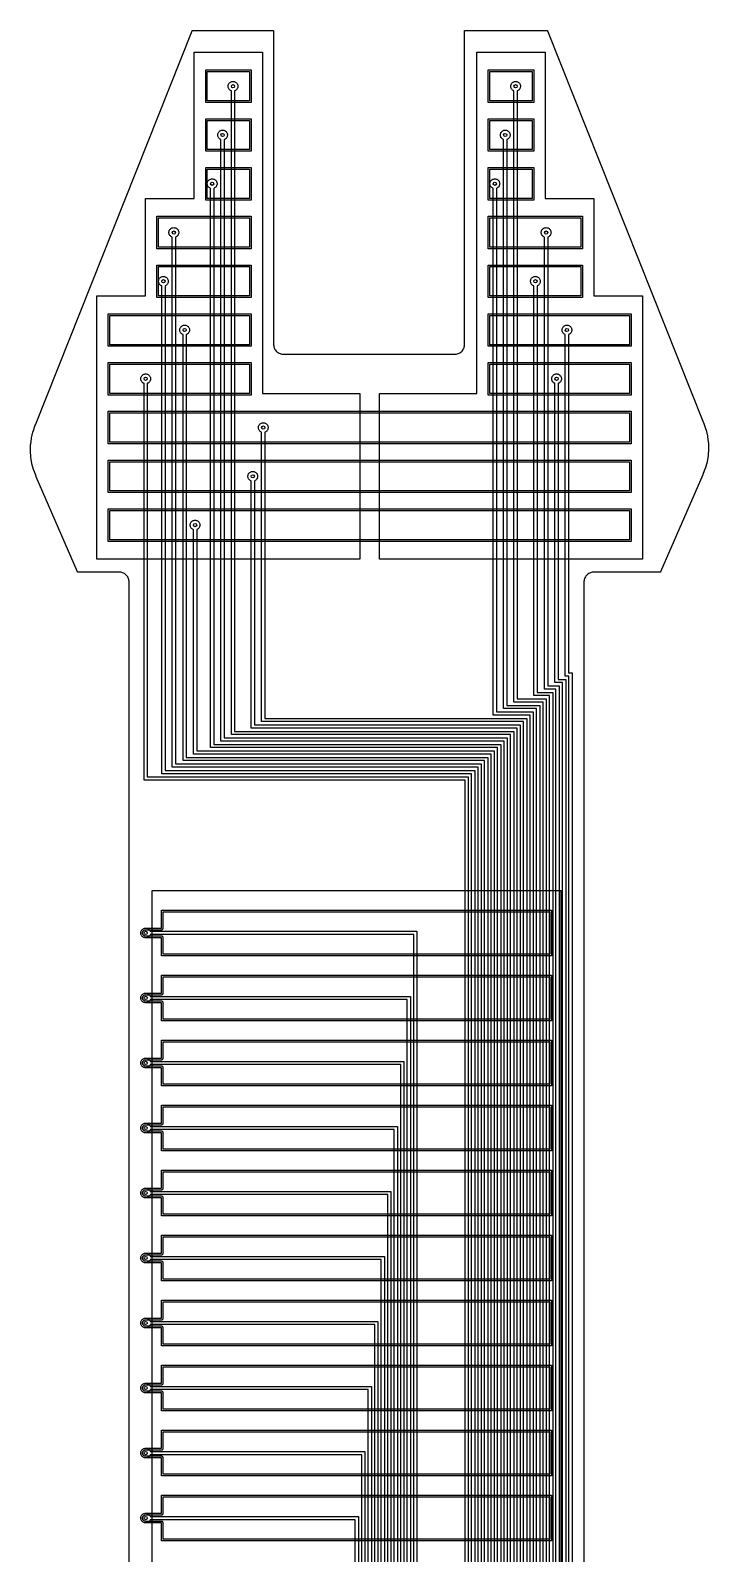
# Model space of a CAD drawing. Header units: millimetres. Extents: x -10 to 140, y -22 to 118.
# Drawn here: x -10.5 to 10.38, y 71.5 to 118.35 of the extents above; entities that cross this region are included whole.
import ezdxf

# ---------------------------------------------------------------- set-up
doc = ezdxf.new("R2010")
doc.units = ezdxf.units.MM
for name, color, linetype in [('COVERLAY_OPEN_L1', 3, 'Continuous'), ('CU_L1', 1, 'Continuous'), ('CU_L2', 5, 'Continuous'), ('OUTLINE', 7, 'Continuous'), ('VELOSTAT', 2, 'Continuous'), ('VIA', 6, 'Continuous')]:
    doc.layers.add(name, color=color, linetype=linetype)

msp = doc.modelspace()

# ---------------------------------------------------------------- linework, layer by layer
at = {"layer": 'COVERLAY_OPEN_L1'}
for points in [[(-3.753, 116.186), (-5.053, 116.186), (-5.053, 117.086), (-3.753, 117.086), (-3.753, 116.186)], [(4.947, 116.186), (3.647, 116.186), (3.647, 117.086), (4.947, 117.086), (4.947, 116.186)], [(-3.753, 114.686), (-5.053, 114.686), (-5.053, 115.586), (-3.753, 115.586), (-3.753, 114.686)], [(4.947, 114.686), (3.647, 114.686), (3.647, 115.586), (4.947, 115.586), (4.947, 114.686)], [(-3.753, 113.186), (-5.053, 113.186), (-5.053, 114.086), (-3.753, 114.086), (-3.753, 113.186)], [(4.947, 113.186), (3.647, 113.186), (3.647, 114.086), (4.947, 114.086), (4.947, 113.186)], [(-3.753, 111.686), (-6.553, 111.686), (-6.553, 112.586), (-3.753, 112.586), (-3.753, 111.686)], [(6.447, 111.686), (3.647, 111.686), (3.647, 112.586), (6.447, 112.586), (6.447, 111.686)], [(-3.753, 110.186), (-6.553, 110.186), (-6.553, 111.086), (-3.753, 111.086), (-3.753, 110.186)], [(6.447, 110.186), (3.647, 110.186), (3.647, 111.086), (6.447, 111.086), (6.447, 110.186)], [(-3.753, 109.586), (-3.753, 108.686), (-8.053, 108.686), (-8.053, 109.586), (-3.753, 109.586)], [(7.947, 108.686), (3.647, 108.686), (3.647, 109.586), (7.947, 109.586), (7.947, 108.686)], [(-3.753, 107.186), (-8.053, 107.186), (-8.053, 108.086), (-3.753, 108.086), (-3.753, 107.186)], [(7.947, 107.186), (3.647, 107.186), (3.647, 108.086), (7.947, 108.086), (7.947, 107.186)], [(7.947, 105.686), (-8.053, 105.686), (-8.053, 106.586), (7.947, 106.586), (7.947, 105.686)], [(7.947, 104.186), (-8.053, 104.186), (-8.053, 105.086), (7.947, 105.086), (7.947, 104.186)], [(7.947, 102.686), (-8.053, 102.686), (-8.053, 103.586), (7.947, 103.586), (7.947, 102.686)], [(-7.037, 90.54), (-7.042, 90.551), (-7.046, 90.564), (-7.049, 90.576), (-7.05, 90.589), (-7.049, 90.603), (-7.046, 90.615), (-7.042, 90.628), (-7.037, 90.639), (-7.029, 90.65), (-7.021, 90.66), (-7.011, 90.669), (-7, 90.676), (-6.988, 90.682), (-6.976, 90.686), (-6.963, 90.689), (-6.948, 90.69), (-6.46, 90.69), (-6.455, 90.69), (-6.45, 90.69), (-6.445, 90.692), (-6.441, 90.693), (-6.436, 90.695), (-6.432, 90.698), (-6.428, 90.701), (-6.425, 90.704), (-6.421, 90.708), (-6.418, 90.712), (-6.416, 90.716), (-6.414, 90.72), (-6.412, 90.725), (-6.411, 90.73), (-6.41, 90.735), (-6.41, 90.74), (-6.41, 91.24), (5.49, 91.24), (5.49, 89.939), (-6.41, 89.939), (-6.41, 90.439), (-6.41, 90.444), (-6.411, 90.449), (-6.412, 90.454), (-6.414, 90.459), (-6.416, 90.463), (-6.418, 90.467), (-6.421, 90.471), (-6.425, 90.475), (-6.428, 90.478), (-6.432, 90.481), (-6.436, 90.484), (-6.441, 90.486), (-6.445, 90.487), (-6.45, 90.489), (-6.455, 90.489), (-6.46, 90.489), (-6.948, 90.489), (-6.963, 90.49), (-6.976, 90.493), (-6.988, 90.497), (-7, 90.503), (-7.011, 90.51), (-7.021, 90.519), (-7.029, 90.529), (-7.037, 90.54)], [(-7.037, 88.54), (-7.042, 88.551), (-7.046, 88.564), (-7.049, 88.576), (-7.05, 88.59), (-7.049, 88.603), (-7.046, 88.615), (-7.042, 88.628), (-7.037, 88.639), (-7.029, 88.65), (-7.021, 88.66), (-7.011, 88.669), (-7, 88.676), (-6.988, 88.682), (-6.976, 88.686), (-6.963, 88.689), (-6.948, 88.69), (-6.46, 88.69), (-6.455, 88.69), (-6.45, 88.69), (-6.445, 88.692), (-6.441, 88.693), (-6.436, 88.695), (-6.432, 88.698), (-6.428, 88.701), (-6.425, 88.704), (-6.421, 88.708), (-6.418, 88.712), (-6.416, 88.716), (-6.414, 88.72), (-6.412, 88.725), (-6.411, 88.73), (-6.41, 88.735), (-6.41, 88.74), (-6.41, 89.24), (5.49, 89.24), (5.49, 87.939), (-6.41, 87.939), (-6.41, 88.439), (-6.41, 88.444), (-6.411, 88.449), (-6.412, 88.454), (-6.414, 88.459), (-6.416, 88.463), (-6.418, 88.467), (-6.421, 88.471), (-6.425, 88.475), (-6.428, 88.478), (-6.432, 88.481), (-6.436, 88.484), (-6.441, 88.486), (-6.445, 88.487), (-6.45, 88.489), (-6.455, 88.489), (-6.46, 88.489), (-6.948, 88.489), (-6.963, 88.49), (-6.976, 88.493), (-6.988, 88.497), (-7, 88.503), (-7.011, 88.51), (-7.021, 88.519), (-7.029, 88.529), (-7.037, 88.54)], [(-7.037, 86.54), (-7.042, 86.551), (-7.046, 86.564), (-7.049, 86.576), (-7.05, 86.59), (-7.049, 86.603), (-7.046, 86.615), (-7.042, 86.628), (-7.037, 86.639), (-7.029, 86.65), (-7.021, 86.66), (-7.011, 86.669), (-7, 86.676), (-6.988, 86.682), (-6.976, 86.686), (-6.963, 86.689), (-6.948, 86.69), (-6.46, 86.69), (-6.455, 86.69), (-6.45, 86.69), (-6.445, 86.692), (-6.441, 86.693), (-6.436, 86.695), (-6.432, 86.698), (-6.428, 86.701), (-6.425, 86.704), (-6.421, 86.708), (-6.418, 86.712), (-6.416, 86.716), (-6.414, 86.72), (-6.412, 86.725), (-6.411, 86.73), (-6.41, 86.735), (-6.41, 86.74), (-6.41, 87.24), (5.49, 87.24), (5.49, 85.939), (-6.41, 85.939), (-6.41, 86.439), (-6.41, 86.444), (-6.411, 86.449), (-6.412, 86.454), (-6.414, 86.459), (-6.416, 86.463), (-6.418, 86.467), (-6.421, 86.471), (-6.425, 86.475), (-6.428, 86.478), (-6.432, 86.481), (-6.436, 86.484), (-6.441, 86.486), (-6.445, 86.487), (-6.45, 86.489), (-6.455, 86.489), (-6.46, 86.489), (-6.948, 86.489), (-6.963, 86.49), (-6.976, 86.493), (-6.988, 86.497), (-7, 86.503), (-7.011, 86.51), (-7.021, 86.519), (-7.029, 86.529), (-7.037, 86.54)], [(-7.029, 84.529), (-7.037, 84.54), (-7.042, 84.551), (-7.046, 84.564), (-7.049, 84.576), (-7.05, 84.589), (-7.049, 84.603), (-7.046, 84.615), (-7.042, 84.628), (-7.037, 84.639), (-7.029, 84.65), (-7.021, 84.66), (-7.011, 84.669), (-7, 84.676), (-6.988, 84.682), (-6.976, 84.686), (-6.963, 84.689), (-6.948, 84.69), (-6.46, 84.69), (-6.455, 84.69), (-6.45, 84.69), (-6.445, 84.692), (-6.441, 84.693), (-6.436, 84.695), (-6.432, 84.698), (-6.428, 84.701), (-6.425, 84.704), (-6.421, 84.708), (-6.418, 84.712), (-6.416, 84.716), (-6.414, 84.72), (-6.412, 84.725), (-6.411, 84.73), (-6.41, 84.735), (-6.41, 84.74), (-6.41, 85.24), (5.49, 85.24), (5.49, 83.939), (-6.41, 83.939), (-6.41, 84.439), (-6.41, 84.444), (-6.411, 84.449), (-6.412, 84.454), (-6.414, 84.459), (-6.416, 84.463), (-6.418, 84.467), (-6.421, 84.471), (-6.425, 84.475), (-6.428, 84.478), (-6.432, 84.481), (-6.436, 84.484), (-6.441, 84.486), (-6.445, 84.487), (-6.45, 84.489), (-6.455, 84.489), (-6.46, 84.489), (-6.948, 84.489), (-6.963, 84.49), (-6.976, 84.493), (-6.988, 84.497), (-7, 84.503), (-7.011, 84.51), (-7.021, 84.519), (-7.029, 84.529)], [(-7.037, 82.54), (-7.042, 82.551), (-7.046, 82.564), (-7.049, 82.576), (-7.05, 82.589), (-7.049, 82.603), (-7.046, 82.615), (-7.042, 82.628), (-7.037, 82.639), (-7.029, 82.65), (-7.021, 82.66), (-7.011, 82.669), (-7, 82.676), (-6.988, 82.682), (-6.976, 82.686), (-6.963, 82.689), (-6.948, 82.69), (-6.46, 82.69), (-6.455, 82.69), (-6.45, 82.69), (-6.445, 82.692), (-6.441, 82.693), (-6.436, 82.695), (-6.432, 82.698), (-6.428, 82.701), (-6.425, 82.704), (-6.421, 82.708), (-6.418, 82.712), (-6.416, 82.716), (-6.414, 82.72), (-6.412, 82.725), (-6.411, 82.73), (-6.41, 82.735), (-6.41, 82.74), (-6.41, 83.24), (5.49, 83.24), (5.49, 81.939), (-6.41, 81.939), (-6.41, 82.439), (-6.41, 82.444), (-6.411, 82.449), (-6.412, 82.454), (-6.414, 82.459), (-6.416, 82.463), (-6.418, 82.467), (-6.421, 82.471), (-6.425, 82.475), (-6.428, 82.478), (-6.432, 82.481), (-6.436, 82.484), (-6.441, 82.486), (-6.445, 82.487), (-6.45, 82.489), (-6.455, 82.489), (-6.46, 82.489), (-6.948, 82.489), (-6.963, 82.49), (-6.976, 82.493), (-6.988, 82.497), (-7, 82.503), (-7.011, 82.51), (-7.021, 82.519), (-7.029, 82.529), (-7.037, 82.54)], [(-7.037, 80.54), (-7.042, 80.551), (-7.046, 80.564), (-7.049, 80.576), (-7.05, 80.589), (-7.049, 80.603), (-7.046, 80.615), (-7.042, 80.628), (-7.037, 80.639), (-7.029, 80.65), (-7.021, 80.66), (-7.011, 80.669), (-7, 80.676), (-6.988, 80.682), (-6.976, 80.686), (-6.963, 80.689), (-6.948, 80.69), (-6.46, 80.69), (-6.455, 80.69), (-6.45, 80.69), (-6.445, 80.692), (-6.441, 80.693), (-6.436, 80.695), (-6.432, 80.698), (-6.428, 80.701), (-6.425, 80.704), (-6.421, 80.708), (-6.418, 80.712), (-6.416, 80.716), (-6.414, 80.72), (-6.412, 80.725), (-6.411, 80.73), (-6.41, 80.735), (-6.41, 80.74), (-6.41, 81.24), (5.49, 81.24), (5.49, 79.939), (-6.41, 79.939), (-6.41, 80.439), (-6.41, 80.444), (-6.411, 80.449), (-6.412, 80.454), (-6.414, 80.459), (-6.416, 80.463), (-6.418, 80.467), (-6.421, 80.471), (-6.425, 80.475), (-6.428, 80.478), (-6.432, 80.481), (-6.436, 80.484), (-6.441, 80.486), (-6.445, 80.487), (-6.45, 80.489), (-6.455, 80.489), (-6.46, 80.489), (-6.948, 80.489), (-6.963, 80.49), (-6.976, 80.493), (-6.988, 80.497), (-7, 80.503), (-7.011, 80.51), (-7.021, 80.519), (-7.029, 80.529), (-7.037, 80.54)], [(-7.037, 78.54), (-7.042, 78.551), (-7.046, 78.564), (-7.049, 78.576), (-7.05, 78.59), (-7.049, 78.603), (-7.046, 78.615), (-7.042, 78.628), (-7.037, 78.639), (-7.029, 78.65), (-7.021, 78.66), (-7.011, 78.669), (-7, 78.676), (-6.988, 78.682), (-6.976, 78.686), (-6.963, 78.689), (-6.948, 78.69), (-6.46, 78.69), (-6.455, 78.69), (-6.45, 78.69), (-6.445, 78.692), (-6.441, 78.693), (-6.436, 78.695), (-6.432, 78.698), (-6.428, 78.701), (-6.425, 78.704), (-6.421, 78.708), (-6.418, 78.712), (-6.416, 78.716), (-6.414, 78.72), (-6.412, 78.725), (-6.411, 78.73), (-6.41, 78.735), (-6.41, 78.74), (-6.41, 79.24), (5.49, 79.24), (5.49, 77.939), (-6.41, 77.939), (-6.41, 78.439), (-6.41, 78.444), (-6.411, 78.449), (-6.412, 78.454), (-6.414, 78.459), (-6.416, 78.463), (-6.418, 78.467), (-6.421, 78.471), (-6.425, 78.475), (-6.428, 78.478), (-6.432, 78.481), (-6.436, 78.484), (-6.441, 78.486), (-6.445, 78.487), (-6.45, 78.489), (-6.455, 78.489), (-6.46, 78.489), (-6.948, 78.489), (-6.963, 78.49), (-6.976, 78.493), (-6.988, 78.497), (-7, 78.503), (-7.011, 78.51), (-7.021, 78.519), (-7.029, 78.529), (-7.037, 78.54)], [(-7.037, 76.54), (-7.042, 76.551), (-7.046, 76.564), (-7.049, 76.576), (-7.05, 76.59), (-7.049, 76.603), (-7.046, 76.615), (-7.042, 76.628), (-7.037, 76.639), (-7.029, 76.65), (-7.021, 76.66), (-7.011, 76.669), (-7, 76.676), (-6.988, 76.682), (-6.976, 76.686), (-6.963, 76.689), (-6.948, 76.69), (-6.46, 76.69), (-6.455, 76.69), (-6.45, 76.69), (-6.445, 76.692), (-6.441, 76.693), (-6.436, 76.695), (-6.432, 76.698), (-6.428, 76.701), (-6.425, 76.704), (-6.421, 76.708), (-6.418, 76.712), (-6.416, 76.716), (-6.414, 76.72), (-6.412, 76.725), (-6.411, 76.73), (-6.41, 76.735), (-6.41, 76.74), (-6.41, 77.24), (5.49, 77.24), (5.49, 75.939), (-6.41, 75.939), (-6.41, 76.439), (-6.41, 76.444), (-6.411, 76.449), (-6.412, 76.454), (-6.414, 76.459), (-6.416, 76.463), (-6.418, 76.467), (-6.421, 76.471), (-6.425, 76.475), (-6.428, 76.478), (-6.432, 76.481), (-6.436, 76.484), (-6.441, 76.486), (-6.445, 76.487), (-6.45, 76.489), (-6.455, 76.489), (-6.46, 76.489), (-6.948, 76.489), (-6.963, 76.49), (-6.976, 76.493), (-6.988, 76.497), (-7, 76.503), (-7.011, 76.51), (-7.021, 76.519), (-7.029, 76.529), (-7.037, 76.54)], [(-7.037, 74.54), (-7.042, 74.551), (-7.046, 74.564), (-7.049, 74.576), (-7.05, 74.589), (-7.049, 74.603), (-7.046, 74.615), (-7.042, 74.628), (-7.037, 74.639), (-7.029, 74.65), (-7.021, 74.66), (-7.011, 74.669), (-7, 74.676), (-6.988, 74.682), (-6.976, 74.686), (-6.963, 74.689), (-6.948, 74.69), (-6.46, 74.69), (-6.455, 74.69), (-6.45, 74.69), (-6.445, 74.692), (-6.441, 74.693), (-6.436, 74.695), (-6.432, 74.698), (-6.428, 74.701), (-6.425, 74.704), (-6.421, 74.708), (-6.418, 74.712), (-6.416, 74.716), (-6.414, 74.72), (-6.412, 74.725), (-6.411, 74.73), (-6.41, 74.735), (-6.41, 74.74), (-6.41, 75.24), (5.49, 75.24), (5.49, 73.939), (-6.41, 73.939), (-6.41, 74.439), (-6.41, 74.444), (-6.411, 74.449), (-6.412, 74.454), (-6.414, 74.459), (-6.416, 74.463), (-6.418, 74.467), (-6.421, 74.471), (-6.425, 74.475), (-6.428, 74.478), (-6.432, 74.481), (-6.436, 74.484), (-6.441, 74.486), (-6.445, 74.487), (-6.45, 74.489), (-6.455, 74.489), (-6.46, 74.489), (-6.948, 74.489), (-6.963, 74.49), (-6.976, 74.493), (-6.988, 74.497), (-7, 74.503), (-7.011, 74.51), (-7.021, 74.519), (-7.029, 74.529), (-7.037, 74.54)], [(-7.029, 72.529), (-7.037, 72.54), (-7.042, 72.551), (-7.046, 72.564), (-7.049, 72.576), (-7.05, 72.59), (-7.049, 72.603), (-7.046, 72.615), (-7.042, 72.628), (-7.037, 72.639), (-7.029, 72.65), (-7.021, 72.66), (-7.011, 72.669), (-7, 72.676), (-6.988, 72.682), (-6.976, 72.686), (-6.963, 72.689), (-6.948, 72.69), (-6.46, 72.69), (-6.455, 72.69), (-6.45, 72.69), (-6.445, 72.692), (-6.441, 72.693), (-6.436, 72.695), (-6.432, 72.698), (-6.428, 72.701), (-6.425, 72.704), (-6.421, 72.708), (-6.418, 72.712), (-6.416, 72.716), (-6.414, 72.72), (-6.412, 72.725), (-6.411, 72.73), (-6.41, 72.735), (-6.41, 72.74), (-6.41, 73.24), (5.49, 73.24), (5.49, 71.939), (-6.41, 71.939), (-6.41, 72.439), (-6.41, 72.444), (-6.411, 72.449), (-6.412, 72.454), (-6.414, 72.459), (-6.416, 72.463), (-6.418, 72.467), (-6.421, 72.471), (-6.425, 72.475), (-6.428, 72.478), (-6.432, 72.481), (-6.436, 72.484), (-6.441, 72.486), (-6.445, 72.487), (-6.45, 72.489), (-6.455, 72.489), (-6.46, 72.489), (-6.948, 72.489), (-6.963, 72.49), (-6.976, 72.493), (-6.988, 72.497), (-7, 72.503), (-7.011, 72.51), (-7.021, 72.519), (-7.029, 72.529)]]:
    msp.add_lwpolyline(points, close=True, dxfattribs=at)
at = {"layer": 'CU_L1'}
for points in [[(-5.103, 116.136), (-5.103, 117.136), (-3.703, 117.136), (-3.703, 116.136), (-5.103, 116.136)], [(3.597, 116.136), (3.597, 117.136), (4.997, 117.136), (4.997, 116.136), (3.597, 116.136)], [(-5.103, 114.636), (-5.103, 115.636), (-3.703, 115.636), (-3.703, 114.636), (-5.103, 114.636)], [(3.597, 114.636), (3.597, 115.636), (4.997, 115.636), (4.997, 114.636), (3.597, 114.636)], [(-5.103, 113.136), (-5.103, 114.136), (-3.703, 114.136), (-3.703, 113.136), (-5.103, 113.136)], [(3.597, 113.136), (3.597, 114.136), (4.997, 114.136), (4.997, 113.136), (3.597, 113.136)], [(-6.603, 111.636), (-6.603, 112.636), (-3.703, 112.636), (-3.703, 111.636), (-6.603, 111.636)], [(3.597, 111.636), (3.597, 112.636), (6.497, 112.636), (6.497, 111.636), (3.597, 111.636)], [(-6.603, 110.136), (-6.603, 111.136), (-3.703, 111.136), (-3.703, 110.136), (-6.603, 110.136)], [(3.597, 110.136), (3.597, 111.136), (6.497, 111.136), (6.497, 110.136), (3.597, 110.136)], [(-8.103, 108.636), (-8.103, 109.636), (-3.703, 109.636), (-3.703, 108.636), (-8.103, 108.636)], [(3.597, 108.636), (3.597, 109.636), (7.997, 109.636), (7.997, 108.636), (3.597, 108.636)], [(-8.103, 107.136), (-8.103, 108.136), (-3.703, 108.136), (-3.703, 107.136), (-8.103, 107.136)], [(3.597, 107.136), (3.597, 108.136), (7.997, 108.136), (7.997, 107.136), (3.597, 107.136)], [(-8.103, 105.636), (-8.103, 106.636), (7.997, 106.636), (7.997, 105.636), (-8.103, 105.636)], [(-8.103, 104.136), (-8.103, 105.136), (7.997, 105.136), (7.997, 104.136), (-8.103, 104.136)], [(-8.103, 102.636), (-8.103, 103.636), (7.997, 103.636), (7.997, 102.636), (-8.103, 102.636)], [(-6.97, 90.441), (-6.989, 90.445), (-7.007, 90.451), (-7.025, 90.46), (-7.041, 90.47), (-7.056, 90.483), (-7.069, 90.498), (-7.08, 90.514), (-7.089, 90.532), (-7.095, 90.551), (-7.099, 90.57), (-7.1, 90.589), (-7.099, 90.609), (-7.095, 90.628), (-7.089, 90.647), (-7.08, 90.665), (-7.069, 90.681), (-7.056, 90.696), (-7.041, 90.709), (-7.025, 90.719), (-7.007, 90.728), (-6.989, 90.734), (-6.97, 90.738), (-6.95, 90.74), (-6.46, 90.74), (-6.46, 91.29), (5.54, 91.29), (5.54, 89.889), (-6.46, 89.889), (-6.46, 90.439), (-6.95, 90.439), (-6.97, 90.441)], [(-6.97, 88.441), (-6.989, 88.445), (-7.007, 88.451), (-7.025, 88.46), (-7.041, 88.47), (-7.056, 88.483), (-7.069, 88.498), (-7.08, 88.514), (-7.089, 88.532), (-7.095, 88.551), (-7.099, 88.57), (-7.1, 88.59), (-7.099, 88.609), (-7.095, 88.628), (-7.089, 88.647), (-7.08, 88.665), (-7.069, 88.681), (-7.056, 88.696), (-7.041, 88.709), (-7.025, 88.719), (-7.007, 88.728), (-6.989, 88.734), (-6.97, 88.738), (-6.95, 88.74), (-6.46, 88.74), (-6.46, 89.29), (5.54, 89.29), (5.54, 87.889), (-6.46, 87.889), (-6.46, 88.439), (-6.95, 88.439), (-6.97, 88.441)], [(-6.97, 86.441), (-6.989, 86.445), (-7.007, 86.451), (-7.025, 86.46), (-7.041, 86.47), (-7.056, 86.483), (-7.069, 86.498), (-7.08, 86.514), (-7.089, 86.532), (-7.095, 86.551), (-7.099, 86.57), (-7.1, 86.59), (-7.099, 86.609), (-7.095, 86.628), (-7.089, 86.647), (-7.08, 86.665), (-7.069, 86.681), (-7.056, 86.696), (-7.041, 86.709), (-7.025, 86.719), (-7.007, 86.728), (-6.989, 86.734), (-6.97, 86.738), (-6.95, 86.74), (-6.46, 86.74), (-6.46, 87.29), (5.54, 87.29), (5.54, 85.889), (-6.46, 85.889), (-6.46, 86.439), (-6.95, 86.439), (-6.97, 86.441)], [(-6.97, 84.441), (-6.989, 84.445), (-7.007, 84.451), (-7.025, 84.46), (-7.041, 84.47), (-7.056, 84.483), (-7.069, 84.498), (-7.08, 84.514), (-7.089, 84.532), (-7.095, 84.551), (-7.099, 84.57), (-7.1, 84.589), (-7.099, 84.609), (-7.095, 84.628), (-7.089, 84.647), (-7.08, 84.665), (-7.069, 84.681), (-7.056, 84.696), (-7.041, 84.709), (-7.025, 84.719), (-7.007, 84.728), (-6.989, 84.734), (-6.97, 84.738), (-6.95, 84.74), (-6.46, 84.74), (-6.46, 85.29), (5.54, 85.29), (5.54, 83.889), (-6.46, 83.889), (-6.46, 84.439), (-6.95, 84.439), (-6.97, 84.441)], [(-6.97, 82.441), (-6.989, 82.445), (-7.007, 82.451), (-7.025, 82.46), (-7.041, 82.47), (-7.056, 82.483), (-7.069, 82.498), (-7.08, 82.514), (-7.089, 82.532), (-7.095, 82.551), (-7.099, 82.57), (-7.1, 82.589), (-7.099, 82.609), (-7.095, 82.628), (-7.089, 82.647), (-7.08, 82.665), (-7.069, 82.681), (-7.056, 82.696), (-7.041, 82.709), (-7.025, 82.719), (-7.007, 82.728), (-6.989, 82.734), (-6.97, 82.738), (-6.95, 82.74), (-6.46, 82.74), (-6.46, 83.29), (5.54, 83.29), (5.54, 81.889), (-6.46, 81.889), (-6.46, 82.439), (-6.95, 82.439), (-6.97, 82.441)], [(-6.97, 80.441), (-6.989, 80.445), (-7.007, 80.451), (-7.025, 80.46), (-7.041, 80.47), (-7.056, 80.483), (-7.069, 80.498), (-7.08, 80.514), (-7.089, 80.532), (-7.095, 80.551), (-7.099, 80.57), (-7.1, 80.589), (-7.099, 80.609), (-7.095, 80.628), (-7.089, 80.647), (-7.08, 80.665), (-7.069, 80.681), (-7.056, 80.696), (-7.041, 80.709), (-7.025, 80.719), (-7.007, 80.728), (-6.989, 80.734), (-6.97, 80.738), (-6.95, 80.74), (-6.46, 80.74), (-6.46, 81.29), (5.54, 81.29), (5.54, 79.889), (-6.46, 79.889), (-6.46, 80.439), (-6.95, 80.439), (-6.97, 80.441)], [(-6.97, 78.441), (-6.989, 78.445), (-7.007, 78.451), (-7.025, 78.46), (-7.041, 78.47), (-7.056, 78.483), (-7.069, 78.498), (-7.08, 78.514), (-7.089, 78.532), (-7.095, 78.551), (-7.099, 78.57), (-7.1, 78.59), (-7.099, 78.609), (-7.095, 78.628), (-7.089, 78.647), (-7.08, 78.665), (-7.069, 78.681), (-7.056, 78.696), (-7.041, 78.709), (-7.025, 78.719), (-7.007, 78.728), (-6.989, 78.734), (-6.97, 78.738), (-6.95, 78.74), (-6.46, 78.74), (-6.46, 79.29), (5.54, 79.29), (5.54, 77.889), (-6.46, 77.889), (-6.46, 78.439), (-6.95, 78.439), (-6.97, 78.441)], [(-6.97, 76.441), (-6.989, 76.445), (-7.007, 76.451), (-7.025, 76.46), (-7.041, 76.47), (-7.056, 76.483), (-7.069, 76.498), (-7.08, 76.514), (-7.089, 76.532), (-7.095, 76.551), (-7.099, 76.57), (-7.1, 76.59), (-7.099, 76.609), (-7.095, 76.628), (-7.089, 76.647), (-7.08, 76.665), (-7.069, 76.681), (-7.056, 76.696), (-7.041, 76.709), (-7.025, 76.719), (-7.007, 76.728), (-6.989, 76.734), (-6.97, 76.738), (-6.95, 76.74), (-6.46, 76.74), (-6.46, 77.29), (5.54, 77.29), (5.54, 75.889), (-6.46, 75.889), (-6.46, 76.439), (-6.95, 76.439), (-6.97, 76.441)], [(-6.97, 74.441), (-6.989, 74.445), (-7.007, 74.451), (-7.025, 74.46), (-7.041, 74.47), (-7.056, 74.483), (-7.069, 74.498), (-7.08, 74.514), (-7.089, 74.532), (-7.095, 74.551), (-7.099, 74.57), (-7.1, 74.589), (-7.099, 74.609), (-7.095, 74.628), (-7.089, 74.647), (-7.08, 74.665), (-7.069, 74.681), (-7.056, 74.696), (-7.041, 74.709), (-7.025, 74.719), (-7.007, 74.728), (-6.989, 74.734), (-6.97, 74.738), (-6.95, 74.74), (-6.46, 74.74), (-6.46, 75.29), (5.54, 75.29), (5.54, 73.889), (-6.46, 73.889), (-6.46, 74.439), (-6.95, 74.439), (-6.97, 74.441)], [(-6.97, 72.441), (-6.989, 72.445), (-7.007, 72.451), (-7.025, 72.46), (-7.041, 72.47), (-7.056, 72.483), (-7.069, 72.498), (-7.08, 72.514), (-7.089, 72.532), (-7.095, 72.551), (-7.099, 72.57), (-7.1, 72.59), (-7.099, 72.609), (-7.095, 72.628), (-7.089, 72.647), (-7.08, 72.665), (-7.069, 72.681), (-7.056, 72.696), (-7.041, 72.709), (-7.025, 72.719), (-7.007, 72.728), (-6.989, 72.734), (-6.97, 72.738), (-6.95, 72.74), (-6.46, 72.74), (-6.46, 73.29), (5.54, 73.29), (5.54, 71.889), (-6.46, 71.889), (-6.46, 72.439), (-6.95, 72.439), (-6.97, 72.441)]]:
    msp.add_lwpolyline(points, close=True, dxfattribs=at)
at = {"layer": 'CU_L2'}
for points in [[(4.28, 0), (4.28, 96.689), (-4.313, 96.689), (-4.313, 116.495), (-4.321, 116.498), (-4.338, 116.506), (-4.354, 116.517), (-4.369, 116.53), (-4.382, 116.545), (-4.393, 116.561), (-4.402, 116.579), (-4.408, 116.598), (-4.412, 116.617), (-4.413, 116.636), (-4.412, 116.656), (-4.408, 116.675), (-4.402, 116.694), (-4.393, 116.711), (-4.382, 116.728), (-4.369, 116.742), (-4.354, 116.755), (-4.338, 116.766), (-4.321, 116.775), (-4.302, 116.781), (-4.283, 116.785), (-4.263, 116.786), (-4.244, 116.785), (-4.224, 116.781), (-4.206, 116.775), (-4.188, 116.766), (-4.172, 116.755), (-4.157, 116.742), (-4.144, 116.728), (-4.133, 116.711), (-4.125, 116.694), (-4.118, 116.675), (-4.114, 116.656), (-4.113, 116.636), (-4.114, 116.617), (-4.118, 116.598), (-4.125, 116.579), (-4.133, 116.561), (-4.144, 116.545), (-4.157, 116.53), (-4.172, 116.517), (-4.188, 116.506), (-4.206, 116.498), (-4.213, 116.495), (-4.213, 96.789), (4.38, 96.789), (4.38, 0)], [(5.28, 0), (5.28, 97.689), (4.387, 97.689), (4.387, 116.495), (4.379, 116.498), (4.362, 116.506), (4.346, 116.517), (4.331, 116.53), (4.318, 116.545), (4.307, 116.561), (4.298, 116.579), (4.292, 116.598), (4.288, 116.617), (4.287, 116.636), (4.288, 116.656), (4.292, 116.675), (4.298, 116.694), (4.307, 116.711), (4.318, 116.728), (4.331, 116.742), (4.346, 116.755), (4.362, 116.766), (4.379, 116.775), (4.398, 116.781), (4.417, 116.785), (4.437, 116.786), (4.456, 116.785), (4.476, 116.781), (4.494, 116.775), (4.512, 116.766), (4.528, 116.755), (4.543, 116.742), (4.556, 116.728), (4.567, 116.711), (4.575, 116.694), (4.582, 116.675), (4.586, 116.656), (4.587, 116.636), (4.586, 116.617), (4.582, 116.598), (4.575, 116.579), (4.567, 116.561), (4.556, 116.545), (4.543, 116.53), (4.528, 116.517), (4.512, 116.506), (4.494, 116.498), (4.487, 116.495), (4.487, 97.789), (5.38, 97.789), (5.38, 0)], [(4.08, 0), (4.08, 96.489), (-4.633, 96.489), (-4.633, 114.995), (-4.641, 114.998), (-4.658, 115.006), (-4.674, 115.017), (-4.689, 115.03), (-4.702, 115.045), (-4.713, 115.061), (-4.722, 115.079), (-4.728, 115.098), (-4.732, 115.117), (-4.733, 115.136), (-4.732, 115.156), (-4.728, 115.175), (-4.722, 115.194), (-4.713, 115.211), (-4.702, 115.228), (-4.689, 115.242), (-4.674, 115.255), (-4.658, 115.266), (-4.641, 115.275), (-4.622, 115.281), (-4.603, 115.285), (-4.583, 115.286), (-4.564, 115.285), (-4.544, 115.281), (-4.526, 115.275), (-4.508, 115.266), (-4.492, 115.255), (-4.477, 115.242), (-4.464, 115.228), (-4.453, 115.211), (-4.445, 115.194), (-4.438, 115.175), (-4.434, 115.156), (-4.433, 115.136), (-4.434, 115.117), (-4.438, 115.098), (-4.445, 115.079), (-4.453, 115.061), (-4.464, 115.045), (-4.477, 115.03), (-4.492, 115.017), (-4.508, 115.006), (-4.526, 114.998), (-4.533, 114.995), (-4.533, 96.589), (4.18, 96.589), (4.18, 0)], [(5.08, 0), (5.08, 97.489), (4.067, 97.489), (4.067, 114.995), (4.059, 114.998), (4.042, 115.006), (4.026, 115.017), (4.011, 115.03), (3.998, 115.045), (3.987, 115.061), (3.978, 115.079), (3.972, 115.098), (3.968, 115.117), (3.967, 115.136), (3.968, 115.156), (3.972, 115.175), (3.978, 115.194), (3.987, 115.211), (3.998, 115.228), (4.011, 115.242), (4.026, 115.255), (4.042, 115.266), (4.059, 115.275), (4.078, 115.281), (4.097, 115.285), (4.117, 115.286), (4.136, 115.285), (4.156, 115.281), (4.174, 115.275), (4.192, 115.266), (4.208, 115.255), (4.223, 115.242), (4.236, 115.228), (4.247, 115.211), (4.255, 115.194), (4.262, 115.175), (4.266, 115.156), (4.267, 115.136), (4.266, 115.117), (4.262, 115.098), (4.255, 115.079), (4.247, 115.061), (4.236, 115.045), (4.223, 115.03), (4.208, 115.017), (4.192, 115.006), (4.174, 114.998), (4.167, 114.995), (4.167, 97.589), (5.18, 97.589), (5.18, 0)], [(3.88, 0), (3.88, 96.289), (-4.953, 96.289), (-4.953, 113.495), (-4.961, 113.498), (-4.978, 113.506), (-4.994, 113.517), (-5.009, 113.53), (-5.022, 113.545), (-5.033, 113.561), (-5.042, 113.579), (-5.048, 113.598), (-5.052, 113.617), (-5.053, 113.636), (-5.052, 113.656), (-5.048, 113.675), (-5.042, 113.694), (-5.033, 113.711), (-5.022, 113.728), (-5.009, 113.742), (-4.994, 113.755), (-4.978, 113.766), (-4.961, 113.775), (-4.942, 113.781), (-4.923, 113.785), (-4.903, 113.786), (-4.884, 113.785), (-4.864, 113.781), (-4.846, 113.775), (-4.828, 113.766), (-4.812, 113.755), (-4.797, 113.742), (-4.784, 113.728), (-4.773, 113.711), (-4.765, 113.694), (-4.758, 113.675), (-4.754, 113.656), (-4.753, 113.636), (-4.754, 113.617), (-4.758, 113.598), (-4.765, 113.579), (-4.773, 113.561), (-4.784, 113.545), (-4.797, 113.53), (-4.812, 113.517), (-4.828, 113.506), (-4.846, 113.498), (-4.853, 113.495), (-4.853, 96.389), (3.98, 96.389), (3.98, 0)], [(4.88, 0), (4.88, 97.289), (3.747, 97.289), (3.747, 113.495), (3.739, 113.498), (3.722, 113.506), (3.706, 113.517), (3.691, 113.53), (3.678, 113.545), (3.667, 113.561), (3.658, 113.579), (3.652, 113.598), (3.648, 113.617), (3.647, 113.636), (3.648, 113.656), (3.652, 113.675), (3.658, 113.694), (3.667, 113.711), (3.678, 113.728), (3.691, 113.742), (3.706, 113.755), (3.722, 113.766), (3.739, 113.775), (3.758, 113.781), (3.777, 113.785), (3.797, 113.786), (3.816, 113.785), (3.836, 113.781), (3.854, 113.775), (3.872, 113.766), (3.888, 113.755), (3.903, 113.742), (3.916, 113.728), (3.927, 113.711), (3.935, 113.694), (3.942, 113.675), (3.946, 113.656), (3.947, 113.636), (3.946, 113.617), (3.942, 113.598), (3.935, 113.579), (3.927, 113.561), (3.916, 113.545), (3.903, 113.53), (3.888, 113.517), (3.872, 113.506), (3.854, 113.498), (3.847, 113.495), (3.847, 97.389), (4.98, 97.389), (4.98, 0)], [(3.28, 0), (3.28, 95.689), (-6.133, 95.689), (-6.133, 111.995), (-6.141, 111.998), (-6.158, 112.006), (-6.174, 112.017), (-6.189, 112.03), (-6.202, 112.045), (-6.213, 112.061), (-6.222, 112.079), (-6.228, 112.098), (-6.232, 112.117), (-6.233, 112.136), (-6.232, 112.156), (-6.228, 112.175), (-6.222, 112.194), (-6.213, 112.211), (-6.202, 112.228), (-6.189, 112.242), (-6.174, 112.255), (-6.158, 112.266), (-6.141, 112.275), (-6.122, 112.281), (-6.103, 112.285), (-6.083, 112.286), (-6.064, 112.285), (-6.044, 112.281), (-6.026, 112.275), (-6.008, 112.266), (-5.992, 112.255), (-5.977, 112.242), (-5.964, 112.228), (-5.953, 112.211), (-5.945, 112.194), (-5.938, 112.175), (-5.934, 112.156), (-5.933, 112.136), (-5.934, 112.117), (-5.938, 112.098), (-5.945, 112.079), (-5.953, 112.061), (-5.964, 112.045), (-5.977, 112.03), (-5.992, 112.017), (-6.008, 112.006), (-6.026, 111.998), (-6.033, 111.995), (-6.033, 95.789), (3.38, 95.789), (3.38, 0)], [(5.68, 0), (5.68, 98.089), (5.327, 98.089), (5.327, 111.995), (5.319, 111.998), (5.302, 112.006), (5.286, 112.017), (5.271, 112.03), (5.258, 112.045), (5.247, 112.061), (5.238, 112.079), (5.232, 112.098), (5.228, 112.117), (5.227, 112.136), (5.228, 112.156), (5.232, 112.175), (5.238, 112.194), (5.247, 112.211), (5.258, 112.228), (5.271, 112.242), (5.286, 112.255), (5.302, 112.266), (5.319, 112.275), (5.338, 112.281), (5.357, 112.285), (5.377, 112.286), (5.396, 112.285), (5.416, 112.281), (5.434, 112.275), (5.452, 112.266), (5.468, 112.255), (5.483, 112.242), (5.496, 112.228), (5.507, 112.211), (5.515, 112.194), (5.522, 112.175), (5.526, 112.156), (5.527, 112.136), (5.526, 112.117), (5.522, 112.098), (5.515, 112.079), (5.507, 112.061), (5.496, 112.045), (5.483, 112.03), (5.468, 112.017), (5.452, 112.006), (5.434, 111.998), (5.427, 111.995), (5.427, 98.189), (5.78, 98.189), (5.78, 0)], [(3.08, 0), (3.08, 95.489), (-6.453, 95.489), (-6.453, 110.495), (-6.461, 110.498), (-6.478, 110.506), (-6.494, 110.517), (-6.509, 110.53), (-6.522, 110.545), (-6.533, 110.561), (-6.542, 110.579), (-6.548, 110.598), (-6.552, 110.617), (-6.553, 110.636), (-6.552, 110.656), (-6.548, 110.675), (-6.542, 110.694), (-6.533, 110.711), (-6.522, 110.728), (-6.509, 110.742), (-6.494, 110.755), (-6.478, 110.766), (-6.461, 110.775), (-6.442, 110.781), (-6.423, 110.785), (-6.403, 110.786), (-6.384, 110.785), (-6.364, 110.781), (-6.346, 110.775), (-6.328, 110.766), (-6.312, 110.755), (-6.297, 110.742), (-6.284, 110.728), (-6.273, 110.711), (-6.265, 110.694), (-6.258, 110.675), (-6.254, 110.656), (-6.253, 110.636), (-6.254, 110.617), (-6.258, 110.598), (-6.265, 110.579), (-6.273, 110.561), (-6.284, 110.545), (-6.297, 110.53), (-6.312, 110.517), (-6.328, 110.506), (-6.346, 110.498), (-6.353, 110.495), (-6.353, 95.589), (3.18, 95.589), (3.18, 0)], [(5.48, 0), (5.48, 97.889), (4.997, 97.889), (4.997, 110.495), (4.989, 110.498), (4.972, 110.506), (4.955, 110.517), (4.941, 110.53), (4.928, 110.545), (4.917, 110.561), (4.908, 110.579), (4.902, 110.598), (4.898, 110.617), (4.897, 110.636), (4.898, 110.656), (4.902, 110.675), (4.908, 110.694), (4.917, 110.711), (4.928, 110.728), (4.941, 110.742), (4.955, 110.755), (4.972, 110.766), (4.989, 110.775), (5.008, 110.781), (5.027, 110.785), (5.047, 110.786), (5.066, 110.785), (5.086, 110.781), (5.104, 110.775), (5.122, 110.766), (5.138, 110.755), (5.153, 110.742), (5.166, 110.728), (5.177, 110.711), (5.185, 110.694), (5.192, 110.675), (5.196, 110.656), (5.197, 110.636), (5.196, 110.617), (5.192, 110.598), (5.185, 110.579), (5.177, 110.561), (5.166, 110.545), (5.153, 110.53), (5.138, 110.517), (5.122, 110.506), (5.104, 110.498), (5.097, 110.495), (5.097, 97.989), (5.58, 97.989), (5.58, 0)], [(3.48, 0), (3.48, 95.889), (-5.8, 95.889), (-5.8, 108.995), (-5.807, 108.998), (-5.825, 109.006), (-5.841, 109.017), (-5.856, 109.03), (-5.869, 109.045), (-5.88, 109.061), (-5.889, 109.079), (-5.895, 109.098), (-5.899, 109.117), (-5.9, 109.136), (-5.899, 109.156), (-5.895, 109.175), (-5.889, 109.194), (-5.88, 109.211), (-5.869, 109.228), (-5.856, 109.242), (-5.841, 109.255), (-5.825, 109.266), (-5.807, 109.275), (-5.789, 109.281), (-5.77, 109.285), (-5.75, 109.286), (-5.73, 109.285), (-5.711, 109.281), (-5.693, 109.275), (-5.675, 109.266), (-5.659, 109.255), (-5.644, 109.242), (-5.631, 109.228), (-5.62, 109.211), (-5.611, 109.194), (-5.605, 109.175), (-5.601, 109.156), (-5.6, 109.136), (-5.601, 109.117), (-5.605, 109.098), (-5.611, 109.079), (-5.62, 109.061), (-5.631, 109.045), (-5.644, 109.03), (-5.659, 109.017), (-5.675, 109.006), (-5.693, 108.998), (-5.7, 108.995), (-5.7, 95.989), (3.58, 95.989), (3.58, 0)], [(6.08, 0), (6.08, 98.489), (5.967, 98.489), (5.967, 108.995), (5.959, 108.998), (5.942, 109.006), (5.926, 109.017), (5.911, 109.03), (5.898, 109.045), (5.887, 109.061), (5.878, 109.079), (5.872, 109.098), (5.868, 109.117), (5.867, 109.136), (5.868, 109.156), (5.872, 109.175), (5.878, 109.194), (5.887, 109.211), (5.898, 109.228), (5.911, 109.242), (5.926, 109.255), (5.942, 109.266), (5.959, 109.275), (5.978, 109.281), (5.997, 109.285), (6.017, 109.286), (6.036, 109.285), (6.056, 109.281), (6.074, 109.275), (6.092, 109.266), (6.108, 109.255), (6.123, 109.242), (6.136, 109.228), (6.147, 109.211), (6.155, 109.194), (6.162, 109.175), (6.166, 109.156), (6.167, 109.136), (6.166, 109.117), (6.162, 109.098), (6.155, 109.079), (6.147, 109.061), (6.136, 109.045), (6.123, 109.03), (6.108, 109.017), (6.092, 109.006), (6.074, 108.998), (6.067, 108.995), (6.067, 98.589), (6.18, 98.589), (6.18, 0)], [(2.88, 0), (2.88, 95.289), (-7, 95.289), (-7, 107.495), (-7.007, 107.498), (-7.025, 107.506), (-7.041, 107.517), (-7.056, 107.53), (-7.069, 107.545), (-7.08, 107.561), (-7.089, 107.579), (-7.095, 107.598), (-7.099, 107.617), (-7.1, 107.636), (-7.099, 107.656), (-7.095, 107.675), (-7.089, 107.694), (-7.08, 107.711), (-7.069, 107.728), (-7.056, 107.742), (-7.041, 107.755), (-7.025, 107.766), (-7.007, 107.775), (-6.989, 107.781), (-6.97, 107.785), (-6.95, 107.786), (-6.93, 107.785), (-6.911, 107.781), (-6.893, 107.775), (-6.875, 107.766), (-6.859, 107.755), (-6.844, 107.742), (-6.831, 107.728), (-6.82, 107.711), (-6.811, 107.694), (-6.805, 107.675), (-6.801, 107.656), (-6.8, 107.636), (-6.801, 107.617), (-6.805, 107.598), (-6.811, 107.579), (-6.82, 107.561), (-6.831, 107.545), (-6.844, 107.53), (-6.859, 107.517), (-6.875, 107.506), (-6.893, 107.498), (-6.9, 107.495), (-6.9, 95.389), (2.98, 95.389), (2.98, 0)], [(5.88, 0), (5.88, 98.289), (5.647, 98.289), (5.647, 107.495), (5.639, 107.498), (5.622, 107.506), (5.606, 107.517), (5.591, 107.53), (5.578, 107.545), (5.567, 107.561), (5.558, 107.579), (5.552, 107.598), (5.548, 107.617), (5.547, 107.636), (5.548, 107.656), (5.552, 107.675), (5.558, 107.694), (5.567, 107.711), (5.578, 107.728), (5.591, 107.742), (5.606, 107.755), (5.622, 107.766), (5.639, 107.775), (5.658, 107.781), (5.677, 107.785), (5.697, 107.786), (5.716, 107.785), (5.736, 107.781), (5.754, 107.775), (5.772, 107.766), (5.788, 107.755), (5.803, 107.742), (5.816, 107.728), (5.827, 107.711), (5.835, 107.694), (5.842, 107.675), (5.846, 107.656), (5.847, 107.636), (5.846, 107.617), (5.842, 107.598), (5.835, 107.579), (5.827, 107.561), (5.816, 107.545), (5.803, 107.53), (5.788, 107.517), (5.772, 107.506), (5.754, 107.498), (5.747, 107.495), (5.747, 98.389), (5.98, 98.389), (5.98, 0)], [(4.68, 0), (4.68, 97.089), (-3.38, 97.089), (-3.38, 105.995), (-3.387, 105.998), (-3.405, 106.006), (-3.421, 106.017), (-3.436, 106.03), (-3.449, 106.045), (-3.46, 106.061), (-3.469, 106.079), (-3.475, 106.098), (-3.479, 106.117), (-3.48, 106.136), (-3.479, 106.156), (-3.475, 106.175), (-3.469, 106.194), (-3.46, 106.211), (-3.449, 106.228), (-3.436, 106.242), (-3.421, 106.255), (-3.405, 106.266), (-3.387, 106.275), (-3.369, 106.281), (-3.35, 106.285), (-3.33, 106.286), (-3.31, 106.285), (-3.291, 106.281), (-3.273, 106.275), (-3.255, 106.266), (-3.239, 106.255), (-3.224, 106.242), (-3.211, 106.228), (-3.2, 106.211), (-3.191, 106.194), (-3.185, 106.175), (-3.181, 106.156), (-3.18, 106.136), (-3.181, 106.117), (-3.185, 106.098), (-3.191, 106.079), (-3.2, 106.061), (-3.211, 106.045), (-3.224, 106.03), (-3.239, 106.017), (-3.255, 106.006), (-3.273, 105.998), (-3.28, 105.995), (-3.28, 97.189), (4.78, 97.189), (4.78, 0)], [(4.48, 0), (4.48, 96.889), (-3.703, 96.889), (-3.703, 104.495), (-3.711, 104.498), (-3.728, 104.506), (-3.745, 104.517), (-3.759, 104.53), (-3.772, 104.545), (-3.783, 104.561), (-3.792, 104.579), (-3.798, 104.598), (-3.802, 104.617), (-3.803, 104.636), (-3.802, 104.656), (-3.798, 104.675), (-3.792, 104.694), (-3.783, 104.711), (-3.772, 104.728), (-3.759, 104.742), (-3.745, 104.755), (-3.728, 104.766), (-3.711, 104.775), (-3.692, 104.781), (-3.673, 104.785), (-3.653, 104.786), (-3.634, 104.785), (-3.614, 104.781), (-3.596, 104.775), (-3.578, 104.766), (-3.562, 104.755), (-3.547, 104.742), (-3.534, 104.728), (-3.523, 104.711), (-3.515, 104.694), (-3.508, 104.675), (-3.504, 104.656), (-3.503, 104.636), (-3.504, 104.617), (-3.508, 104.598), (-3.515, 104.579), (-3.523, 104.561), (-3.534, 104.545), (-3.547, 104.53), (-3.562, 104.517), (-3.578, 104.506), (-3.596, 104.498), (-3.603, 104.495), (-3.603, 96.989), (4.58, 96.989), (4.58, 0)], [(3.68, 0), (3.68, 96.089), (-5.48, 96.089), (-5.48, 102.995), (-5.487, 102.998), (-5.505, 103.006), (-5.521, 103.017), (-5.536, 103.03), (-5.549, 103.045), (-5.56, 103.061), (-5.569, 103.079), (-5.575, 103.098), (-5.579, 103.117), (-5.58, 103.136), (-5.579, 103.156), (-5.575, 103.175), (-5.569, 103.194), (-5.56, 103.211), (-5.549, 103.228), (-5.536, 103.242), (-5.521, 103.255), (-5.505, 103.266), (-5.487, 103.275), (-5.469, 103.281), (-5.45, 103.285), (-5.43, 103.286), (-5.41, 103.285), (-5.391, 103.281), (-5.373, 103.275), (-5.355, 103.266), (-5.339, 103.255), (-5.324, 103.242), (-5.311, 103.228), (-5.3, 103.211), (-5.291, 103.194), (-5.285, 103.175), (-5.281, 103.156), (-5.28, 103.136), (-5.281, 103.117), (-5.285, 103.098), (-5.291, 103.079), (-5.3, 103.061), (-5.311, 103.045), (-5.324, 103.03), (-5.339, 103.017), (-5.355, 103.006), (-5.373, 102.998), (-5.38, 102.995), (-5.38, 96.189), (3.78, 96.189), (3.78, 0)], [(1.3, 0), (1.3, 90.54), (-6.809, 90.54), (-6.811, 90.532), (-6.82, 90.514), (-6.831, 90.498), (-6.844, 90.483), (-6.859, 90.47), (-6.875, 90.46), (-6.893, 90.451), (-6.911, 90.445), (-6.93, 90.441), (-6.95, 90.439), (-6.97, 90.441), (-6.989, 90.445), (-7.007, 90.451), (-7.025, 90.46), (-7.041, 90.47), (-7.056, 90.483), (-7.069, 90.498), (-7.08, 90.514), (-7.089, 90.532), (-7.095, 90.551), (-7.099, 90.57), (-7.1, 90.589), (-7.099, 90.609), (-7.095, 90.628), (-7.089, 90.647), (-7.08, 90.665), (-7.069, 90.681), (-7.056, 90.696), (-7.041, 90.709), (-7.025, 90.719), (-7.007, 90.728), (-6.989, 90.734), (-6.97, 90.738), (-6.95, 90.74), (-6.93, 90.738), (-6.911, 90.734), (-6.893, 90.728), (-6.875, 90.719), (-6.859, 90.709), (-6.844, 90.696), (-6.831, 90.681), (-6.82, 90.665), (-6.811, 90.647), (-6.809, 90.639), (1.4, 90.639), (1.4, 0)], [(1.1, 0), (1.1, 88.54), (-6.809, 88.54), (-6.811, 88.532), (-6.82, 88.514), (-6.831, 88.498), (-6.844, 88.483), (-6.859, 88.47), (-6.875, 88.46), (-6.893, 88.451), (-6.911, 88.445), (-6.93, 88.441), (-6.95, 88.439), (-6.97, 88.441), (-6.989, 88.445), (-7.007, 88.451), (-7.025, 88.46), (-7.041, 88.47), (-7.056, 88.483), (-7.069, 88.498), (-7.08, 88.514), (-7.089, 88.532), (-7.095, 88.551), (-7.099, 88.57), (-7.1, 88.59), (-7.099, 88.609), (-7.095, 88.628), (-7.089, 88.647), (-7.08, 88.665), (-7.069, 88.681), (-7.056, 88.696), (-7.041, 88.709), (-7.025, 88.719), (-7.007, 88.728), (-6.989, 88.734), (-6.97, 88.738), (-6.95, 88.74), (-6.93, 88.738), (-6.911, 88.734), (-6.893, 88.728), (-6.875, 88.719), (-6.859, 88.709), (-6.844, 88.696), (-6.831, 88.681), (-6.82, 88.665), (-6.811, 88.647), (-6.809, 88.639), (1.2, 88.639), (1.2, 0)], [(0.9, 0), (0.9, 86.54), (-6.809, 86.54), (-6.811, 86.532), (-6.82, 86.514), (-6.831, 86.498), (-6.844, 86.483), (-6.859, 86.47), (-6.875, 86.46), (-6.893, 86.451), (-6.911, 86.445), (-6.93, 86.441), (-6.95, 86.439), (-6.97, 86.441), (-6.989, 86.445), (-7.007, 86.451), (-7.025, 86.46), (-7.041, 86.47), (-7.056, 86.483), (-7.069, 86.498), (-7.08, 86.514), (-7.089, 86.532), (-7.095, 86.551), (-7.099, 86.57), (-7.1, 86.59), (-7.099, 86.609), (-7.095, 86.628), (-7.089, 86.647), (-7.08, 86.665), (-7.069, 86.681), (-7.056, 86.696), (-7.041, 86.709), (-7.025, 86.719), (-7.007, 86.728), (-6.989, 86.734), (-6.97, 86.738), (-6.95, 86.74), (-6.93, 86.738), (-6.911, 86.734), (-6.893, 86.728), (-6.875, 86.719), (-6.859, 86.709), (-6.844, 86.696), (-6.831, 86.681), (-6.82, 86.665), (-6.811, 86.647), (-6.809, 86.639), (1, 86.639), (1, 0)], [(0.7, 0), (0.7, 84.54), (-6.809, 84.54), (-6.811, 84.532), (-6.82, 84.514), (-6.831, 84.498), (-6.844, 84.483), (-6.859, 84.47), (-6.875, 84.46), (-6.893, 84.451), (-6.911, 84.445), (-6.93, 84.441), (-6.95, 84.439), (-6.97, 84.441), (-6.989, 84.445), (-7.007, 84.451), (-7.025, 84.46), (-7.041, 84.47), (-7.056, 84.483), (-7.069, 84.498), (-7.08, 84.514), (-7.089, 84.532), (-7.095, 84.551), (-7.099, 84.57), (-7.1, 84.589), (-7.099, 84.609), (-7.095, 84.628), (-7.089, 84.647), (-7.08, 84.665), (-7.069, 84.681), (-7.056, 84.696), (-7.041, 84.709), (-7.025, 84.719), (-7.007, 84.728), (-6.989, 84.734), (-6.97, 84.738), (-6.95, 84.74), (-6.93, 84.738), (-6.911, 84.734), (-6.893, 84.728), (-6.875, 84.719), (-6.859, 84.709), (-6.844, 84.696), (-6.831, 84.681), (-6.82, 84.665), (-6.811, 84.647), (-6.809, 84.639), (0.8, 84.639), (0.8, 0)], [(0.5, 0), (0.5, 82.54), (-6.809, 82.54), (-6.811, 82.532), (-6.82, 82.514), (-6.831, 82.498), (-6.844, 82.483), (-6.859, 82.47), (-6.875, 82.46), (-6.893, 82.451), (-6.911, 82.445), (-6.93, 82.441), (-6.95, 82.439), (-6.97, 82.441), (-6.989, 82.445), (-7.007, 82.451), (-7.025, 82.46), (-7.041, 82.47), (-7.056, 82.483), (-7.069, 82.498), (-7.08, 82.514), (-7.089, 82.532), (-7.095, 82.551), (-7.099, 82.57), (-7.1, 82.589), (-7.099, 82.609), (-7.095, 82.628), (-7.089, 82.647), (-7.08, 82.665), (-7.069, 82.681), (-7.056, 82.696), (-7.041, 82.709), (-7.025, 82.719), (-7.007, 82.728), (-6.989, 82.734), (-6.97, 82.738), (-6.95, 82.74), (-6.93, 82.738), (-6.911, 82.734), (-6.893, 82.728), (-6.875, 82.719), (-6.859, 82.709), (-6.844, 82.696), (-6.831, 82.681), (-6.82, 82.665), (-6.811, 82.647), (-6.809, 82.639), (0.6, 82.639), (0.6, 0)], [(0.3, 0), (0.3, 80.54), (-6.809, 80.54), (-6.811, 80.532), (-6.82, 80.514), (-6.831, 80.498), (-6.844, 80.483), (-6.859, 80.47), (-6.875, 80.46), (-6.893, 80.451), (-6.911, 80.445), (-6.93, 80.441), (-6.95, 80.439), (-6.97, 80.441), (-6.989, 80.445), (-7.007, 80.451), (-7.025, 80.46), (-7.041, 80.47), (-7.056, 80.483), (-7.069, 80.498), (-7.08, 80.514), (-7.089, 80.532), (-7.095, 80.551), (-7.099, 80.57), (-7.1, 80.589), (-7.099, 80.609), (-7.095, 80.628), (-7.089, 80.647), (-7.08, 80.665), (-7.069, 80.681), (-7.056, 80.696), (-7.041, 80.709), (-7.025, 80.719), (-7.007, 80.728), (-6.989, 80.734), (-6.97, 80.738), (-6.95, 80.74), (-6.93, 80.738), (-6.911, 80.734), (-6.893, 80.728), (-6.875, 80.719), (-6.859, 80.709), (-6.844, 80.696), (-6.831, 80.681), (-6.82, 80.665), (-6.811, 80.647), (-6.809, 80.639), (0.4, 80.639), (0.4, 0)], [(0.1, 0), (0.1, 78.54), (-6.809, 78.54), (-6.811, 78.532), (-6.82, 78.514), (-6.831, 78.498), (-6.844, 78.483), (-6.859, 78.47), (-6.875, 78.46), (-6.893, 78.451), (-6.911, 78.445), (-6.93, 78.441), (-6.95, 78.439), (-6.97, 78.441), (-6.989, 78.445), (-7.007, 78.451), (-7.025, 78.46), (-7.041, 78.47), (-7.056, 78.483), (-7.069, 78.498), (-7.08, 78.514), (-7.089, 78.532), (-7.095, 78.551), (-7.099, 78.57), (-7.1, 78.59), (-7.099, 78.609), (-7.095, 78.628), (-7.089, 78.647), (-7.08, 78.665), (-7.069, 78.681), (-7.056, 78.696), (-7.041, 78.709), (-7.025, 78.719), (-7.007, 78.728), (-6.989, 78.734), (-6.97, 78.738), (-6.95, 78.74), (-6.93, 78.738), (-6.911, 78.734), (-6.893, 78.728), (-6.875, 78.719), (-6.859, 78.709), (-6.844, 78.696), (-6.831, 78.681), (-6.82, 78.665), (-6.811, 78.647), (-6.809, 78.639), (0.2, 78.639), (0.2, 0)], [(-0.1, 0), (-0.1, 76.54), (-6.809, 76.54), (-6.811, 76.532), (-6.82, 76.514), (-6.831, 76.498), (-6.844, 76.483), (-6.859, 76.47), (-6.875, 76.46), (-6.893, 76.451), (-6.911, 76.445), (-6.93, 76.441), (-6.95, 76.439), (-6.97, 76.441), (-6.989, 76.445), (-7.007, 76.451), (-7.025, 76.46), (-7.041, 76.47), (-7.056, 76.483), (-7.069, 76.498), (-7.08, 76.514), (-7.089, 76.532), (-7.095, 76.551), (-7.099, 76.57), (-7.1, 76.59), (-7.099, 76.609), (-7.095, 76.628), (-7.089, 76.647), (-7.08, 76.665), (-7.069, 76.681), (-7.056, 76.696), (-7.041, 76.709), (-7.025, 76.719), (-7.007, 76.728), (-6.989, 76.734), (-6.97, 76.738), (-6.95, 76.74), (-6.93, 76.738), (-6.911, 76.734), (-6.893, 76.728), (-6.875, 76.719), (-6.859, 76.709), (-6.844, 76.696), (-6.831, 76.681), (-6.82, 76.665), (-6.811, 76.647), (-6.809, 76.639), (0, 76.639), (0, 0)], [(-0.3, 0), (-0.3, 74.54), (-6.809, 74.54), (-6.811, 74.532), (-6.82, 74.514), (-6.831, 74.498), (-6.844, 74.483), (-6.859, 74.47), (-6.875, 74.46), (-6.893, 74.451), (-6.911, 74.445), (-6.93, 74.441), (-6.95, 74.439), (-6.97, 74.441), (-6.989, 74.445), (-7.007, 74.451), (-7.025, 74.46), (-7.041, 74.47), (-7.056, 74.483), (-7.069, 74.498), (-7.08, 74.514), (-7.089, 74.532), (-7.095, 74.551), (-7.099, 74.57), (-7.1, 74.589), (-7.099, 74.609), (-7.095, 74.628), (-7.089, 74.647), (-7.08, 74.665), (-7.069, 74.681), (-7.056, 74.696), (-7.041, 74.709), (-7.025, 74.719), (-7.007, 74.728), (-6.989, 74.734), (-6.97, 74.738), (-6.95, 74.74), (-6.93, 74.738), (-6.911, 74.734), (-6.893, 74.728), (-6.875, 74.719), (-6.859, 74.709), (-6.844, 74.696), (-6.831, 74.681), (-6.82, 74.665), (-6.811, 74.647), (-6.809, 74.639), (-0.2, 74.639), (-0.2, 0)], [(-0.5, 0), (-0.5, 72.54), (-6.809, 72.54), (-6.811, 72.532), (-6.82, 72.514), (-6.831, 72.498), (-6.844, 72.483), (-6.859, 72.47), (-6.875, 72.46), (-6.893, 72.451), (-6.911, 72.445), (-6.93, 72.441), (-6.95, 72.439), (-6.97, 72.441), (-6.989, 72.445), (-7.007, 72.451), (-7.025, 72.46), (-7.041, 72.47), (-7.056, 72.483), (-7.069, 72.498), (-7.08, 72.514), (-7.089, 72.532), (-7.095, 72.551), (-7.099, 72.57), (-7.1, 72.59), (-7.099, 72.609), (-7.095, 72.628), (-7.089, 72.647), (-7.08, 72.665), (-7.069, 72.681), (-7.056, 72.696), (-7.041, 72.709), (-7.025, 72.719), (-7.007, 72.728), (-6.989, 72.734), (-6.97, 72.738), (-6.95, 72.74), (-6.93, 72.738), (-6.911, 72.734), (-6.893, 72.728), (-6.875, 72.719), (-6.859, 72.709), (-6.844, 72.696), (-6.831, 72.681), (-6.82, 72.665), (-6.811, 72.647), (-6.809, 72.639), (-0.4, 72.639), (-0.4, 0)]]:
    msp.add_lwpolyline(points, dxfattribs=at)
at = {"layer": 'OUTLINE'}
msp.add_lwpolyline([(-7.46, 0.495), (-7.46, 101.379), (-7.46, 101.394), (-7.461, 101.401), (-7.464, 101.43), (-7.469, 101.459), (-7.478, 101.487), (-7.489, 101.514), (-7.503, 101.54), (-7.519, 101.565), (-7.538, 101.587), (-7.559, 101.608), (-7.582, 101.627), (-7.606, 101.643), (-7.632, 101.657), (-7.659, 101.668), (-7.687, 101.677), (-7.716, 101.683), (-7.746, 101.686), (-7.753, 101.686), (-7.767, 101.686), (-9.03, 101.686), (-9.035, 101.686), (-9.04, 101.687), (-9.043, 101.692), (-9.045, 101.696), (-10.32, 104.625), (-10.321, 104.629), (-10.323, 104.632), (-10.324, 104.636), (-10.397, 104.828), (-10.399, 104.835), (-10.401, 104.842), (-10.403, 104.849), (-10.449, 105.018), (-10.451, 105.025), (-10.452, 105.033), (-10.453, 105.04), (-10.482, 105.213), (-10.483, 105.22), (-10.484, 105.227), (-10.485, 105.235), (-10.496, 105.409), (-10.496, 105.417), (-10.496, 105.424), (-10.496, 105.432), (-10.49, 105.607), (-10.49, 105.614), (-10.489, 105.621), (-10.489, 105.629), (-10.466, 105.802), (-10.464, 105.81), (-10.463, 105.817), (-10.462, 105.824), (-10.421, 105.995), (-10.42, 106.002), (-10.418, 106.009), (-10.415, 106.016), (-10.349, 106.21), (-10.348, 106.214), (-10.346, 106.217), (-10.345, 106.221), (-5.517, 118.341), (-5.515, 118.346), (-5.513, 118.351), (-5.507, 118.352), (-5.502, 118.352), (-3.024, 118.352), (-3.019, 118.352), (-3.013, 118.351), (-3.013, 118.345), (-3.013, 118.341), (-3.013, 108.699), (-3.012, 108.684), (-3.012, 108.677), (-3.009, 108.648), (-3.003, 108.619), (-2.995, 108.591), (-2.983, 108.564), (-2.97, 108.538), (-2.953, 108.513), (-2.935, 108.491), (-2.914, 108.47), (-2.891, 108.451), (-2.866, 108.435), (-2.841, 108.421), (-2.813, 108.41), (-2.785, 108.401), (-2.756, 108.395), (-2.727, 108.393), (-2.72, 108.392), (-2.705, 108.392), (2.56, 108.392), (2.575, 108.392), (2.582, 108.393), (2.611, 108.395), (2.64, 108.401), (2.668, 108.41), (2.695, 108.421), (2.721, 108.435), (2.746, 108.451), (2.769, 108.47), (2.789, 108.491), (2.808, 108.513), (2.824, 108.538), (2.838, 108.564), (2.85, 108.591), (2.858, 108.619), (2.864, 108.648), (2.867, 108.677), (2.867, 108.684), (2.867, 108.699), (2.867, 118.341), (2.868, 118.345), (2.868, 118.351), (2.874, 118.352), (2.878, 118.352), (5.404, 118.352), (5.408, 118.352), (5.414, 118.351), (5.417, 118.346), (5.419, 118.341), (10.224, 106.277), (10.226, 106.273), (10.227, 106.27), (10.228, 106.266), (10.295, 106.072), (10.297, 106.065), (10.299, 106.058), (10.301, 106.051), (10.341, 105.88), (10.342, 105.873), (10.344, 105.866), (10.345, 105.858), (10.368, 105.685), (10.369, 105.677), (10.369, 105.67), (10.37, 105.663), (10.376, 105.488), (10.376, 105.48), (10.376, 105.473), (10.375, 105.466), (10.364, 105.291), (10.363, 105.283), (10.362, 105.276), (10.361, 105.269), (10.333, 105.096), (10.331, 105.089), (10.33, 105.081), (10.328, 105.074), (10.283, 104.905), (10.281, 104.898), (10.278, 104.891), (10.276, 104.884), (10.203, 104.692), (10.202, 104.688), (10.2, 104.685), (10.199, 104.682), (8.9, 101.696), (8.898, 101.692), (8.895, 101.687), (8.889, 101.686), (8.885, 101.686), (6.847, 101.686), (6.833, 101.686), (6.826, 101.686), (6.796, 101.683), (6.767, 101.677), (6.739, 101.668), (6.712, 101.657), (6.686, 101.643), (6.662, 101.627), (6.639, 101.608), (6.618, 101.587), (6.599, 101.565), (6.583, 101.54), (6.569, 101.514), (6.558, 101.487), (6.549, 101.459), (6.544, 101.43), (6.541, 101.401), (6.54, 101.394), (6.54, 101.379), (6.54, 0.495)], dxfattribs=at)
at = {"layer": 'VELOSTAT'}
for points in [[(-6.953, 110.186), (-6.953, 113.186), (-5.453, 113.186), (-5.453, 117.686), (-3.353, 117.686), (-3.353, 107.186), (-0.353, 107.186), (-0.353, 102.086), (-8.453, 102.086), (-8.453, 110.186), (-6.953, 110.186)], [(0.247, 107.186), (3.247, 107.186), (3.247, 117.686), (5.347, 117.686), (5.347, 113.186), (6.847, 113.186), (6.847, 110.186), (8.347, 110.186), (8.347, 102.086), (0.247, 102.086), (0.247, 107.186)], [(5.84, 9.29), (5.84, 91.889), (-6.76, 91.889), (-6.76, 9.29), (5.84, 9.29)]]:
    msp.add_lwpolyline(points, close=True, dxfattribs=at)
at = {"layer": 'VIA'}
for centre in [(-4.263, 116.636), (4.437, 116.636), (-4.583, 115.136), (4.117, 115.136), (-4.903, 113.636), (3.797, 113.636), (-6.083, 112.136), (5.377, 112.136), (-6.403, 110.636), (5.047, 110.636), (-5.75, 109.136), (6.017, 109.136), (-6.95, 107.636), (5.697, 107.636), (-3.33, 106.136), (-3.653, 104.636), (-5.43, 103.136), (-6.95, 90.589), (-6.95, 88.59), (-6.95, 86.59), (-6.95, 84.589), (-6.95, 82.589), (-6.95, 80.589), (-6.95, 78.59), (-6.95, 76.59), (-6.95, 74.589), (-6.95, 72.59)]:
    msp.add_circle(centre, 0.05, dxfattribs=at)

doc.saveas('drawing.dxf')
